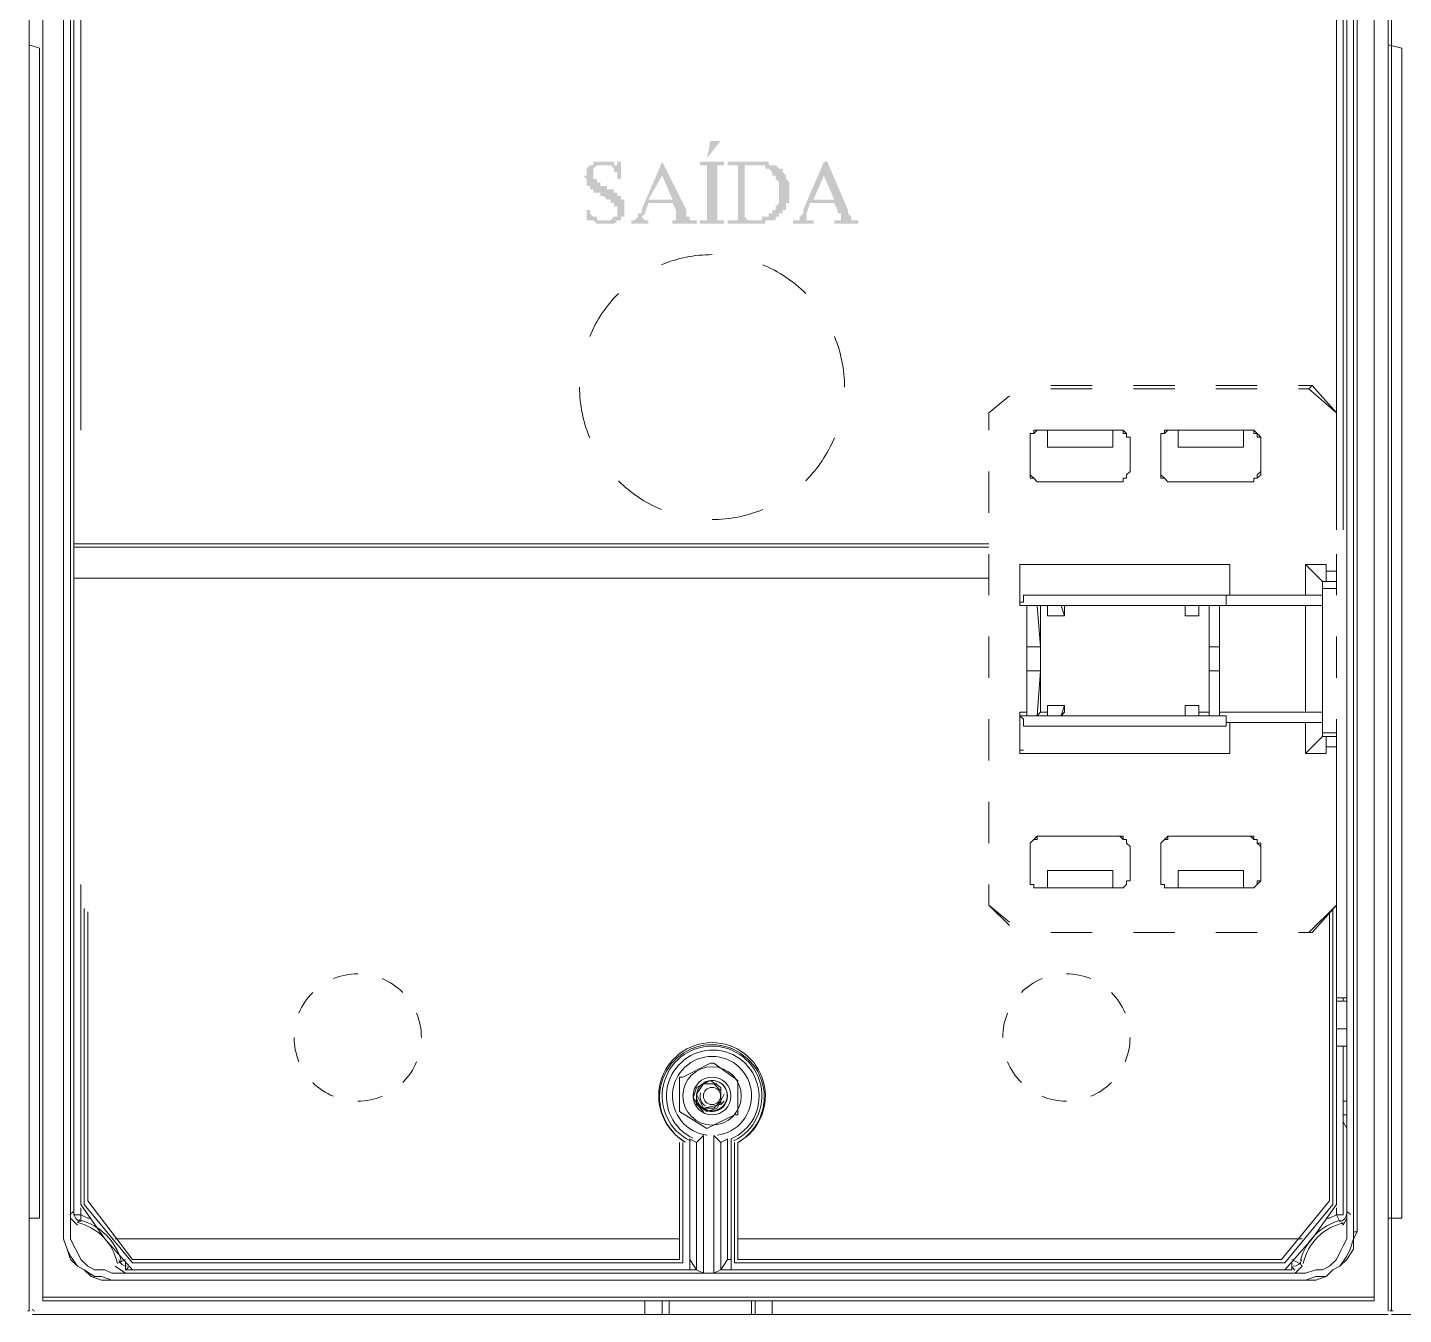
# Model space of a CAD drawing. Header units: millimetres. Extents: x -305 to 1353, y -289 to 1176.
# Drawn here: x 183.63 to 209.89, y 132.65 to 157.21 of the extents above; entities that cross this region are included whole.
import ezdxf

# ---------------------------------------------------------------- set-up
doc = ezdxf.new("R2010")
doc.units = ezdxf.units.MM
doc.header["$MEASUREMENT"] = 0
doc.layers.add('PDF3_0', color=7, linetype='Continuous')

msp = doc.modelspace()

# ---------------------------------------------------------------- hatches: boundary and pattern name
at = {"layer": 'PDF3_0', "transparency": 33554559}
h = msp.add_hatch(color=256, dxfattribs=at)
h.paths.add_polyline_path([(196.923, 153.529), (196.923, 153.463), (196.464, 153.463), (196.464, 153.529), (196.464, 153.529), (196.529, 153.529), (196.529, 153.529), (196.529, 153.529), (196.529, 153.529), (196.529, 153.529), (196.595, 153.529), (196.595, 153.529), (196.595, 153.594), (196.595, 153.594), (196.595, 153.594), (196.595, 153.594), (196.595, 153.594), (196.595, 153.66), (196.595, 153.66), (196.595, 153.66), (196.595, 154.448), (196.595, 154.448), (196.595, 154.514), (196.595, 154.514), (196.595, 154.514), (196.595, 154.514), (196.595, 154.514), (196.595, 154.579), (196.595, 154.579), (196.595, 154.579), (196.529, 154.579), (196.529, 154.579), (196.529, 154.579), (196.529, 154.579), (196.464, 154.579), (196.464, 154.579), (196.464, 154.579), (196.464, 154.645), (196.923, 154.645), (196.923, 154.579), (196.923, 154.579), (196.858, 154.579), (196.858, 154.579), (196.858, 154.579), (196.792, 154.579), (196.792, 154.579), (196.792, 154.579), (196.792, 154.579), (196.792, 154.579), (196.792, 154.579), (196.792, 154.514), (196.792, 154.514), (196.792, 154.514), (196.792, 154.448), (196.792, 154.448), (196.792, 154.448), (196.792, 153.66), (196.792, 153.66), (196.792, 153.66), (196.792, 153.594), (196.792, 153.594), (196.792, 153.594), (196.792, 153.594), (196.792, 153.594), (196.792, 153.529), (196.792, 153.529), (196.792, 153.529), (196.792, 153.529), (196.858, 153.529), (196.858, 153.529), (196.858, 153.529), (196.858, 153.529), (196.923, 153.529)], flags=0)
h.paths.add_polyline_path([(196.858, 155.039), (196.595, 154.711), (196.595, 154.711), (196.661, 155.039)], flags=0)
msp.add_hatch(color=256, dxfattribs=at).paths.add_polyline_path([(194.953, 154.645), (194.953, 154.251), (194.953, 154.251), (194.953, 154.317), (194.888, 154.317), (194.888, 154.317), (194.888, 154.317), (194.888, 154.382), (194.888, 154.382), (194.888, 154.382), (194.888, 154.382), (194.888, 154.448), (194.888, 154.448), (194.888, 154.448), (194.888, 154.448), (194.888, 154.448), (194.822, 154.448), (194.822, 154.514), (194.822, 154.514), (194.822, 154.514), (194.822, 154.514), (194.822, 154.514), (194.756, 154.579), (194.756, 154.579), (194.756, 154.579), (194.756, 154.579), (194.756, 154.579), (194.691, 154.579), (194.691, 154.579), (194.691, 154.579), (194.691, 154.579), (194.625, 154.579), (194.625, 154.579), (194.625, 154.579), (194.625, 154.579), (194.559, 154.579), (194.559, 154.579), (194.559, 154.579), (194.559, 154.579), (194.494, 154.579), (194.494, 154.579), (194.494, 154.579), (194.494, 154.579), (194.494, 154.579), (194.428, 154.514), (194.428, 154.514), (194.428, 154.514), (194.428, 154.514), (194.428, 154.514), (194.428, 154.448), (194.428, 154.448), (194.428, 154.448), (194.428, 154.448), (194.428, 154.448), (194.428, 154.382), (194.428, 154.382), (194.428, 154.382), (194.428, 154.382), (194.428, 154.317), (194.428, 154.317), (194.428, 154.317), (194.428, 154.317), (194.428, 154.317), (194.428, 154.317), (194.494, 154.317), (194.494, 154.317), (194.494, 154.251), (194.494, 154.251), (194.494, 154.251), (194.559, 154.251), (194.559, 154.251), (194.559, 154.251), (194.559, 154.185), (194.625, 154.185), (194.625, 154.185), (194.625, 154.185), (194.625, 154.185), (194.691, 154.185), (194.691, 154.185), (194.691, 154.12), (194.756, 154.12), (194.756, 154.12), (194.756, 154.12), (194.756, 154.12), (194.822, 154.12), (194.822, 154.054), (194.822, 154.054), (194.822, 154.054), (194.888, 154.054), (194.888, 154.054), (194.888, 154.054), (194.888, 154.054), (194.888, 154.054), (194.888, 153.988), (194.953, 153.988), (194.953, 153.988), (194.953, 153.988), (194.953, 153.988), (194.953, 153.988), (194.953, 153.923), (195.019, 153.923), (195.019, 153.923), (195.019, 153.923), (195.019, 153.923), (195.019, 153.857), (195.019, 153.857), (195.019, 153.857), (195.019, 153.857), (195.019, 153.791), (195.019, 153.791), (195.019, 153.791), (195.019, 153.791), (195.019, 153.726), (195.019, 153.726), (195.019, 153.726), (195.019, 153.66), (195.019, 153.66), (195.019, 153.66), (195.019, 153.66), (195.019, 153.66), (195.019, 153.594), (194.953, 153.594), (194.953, 153.594), (194.953, 153.594), (194.953, 153.594), (194.953, 153.529), (194.888, 153.529), (194.888, 153.529), (194.888, 153.529), (194.888, 153.529), (194.888, 153.529), (194.822, 153.463), (194.822, 153.463), (194.822, 153.463), (194.822, 153.463), (194.756, 153.463), (194.756, 153.463), (194.756, 153.463), (194.756, 153.463), (194.691, 153.463), (194.691, 153.463), (194.691, 153.463), (194.691, 153.463), (194.625, 153.463), (194.625, 153.463), (194.625, 153.463), (194.625, 153.463), (194.559, 153.463), (194.559, 153.463), (194.559, 153.463), (194.559, 153.463), (194.559, 153.463), (194.494, 153.463), (194.494, 153.463), (194.494, 153.463), (194.494, 153.463), (194.428, 153.529), (194.428, 153.529), (194.428, 153.529), (194.362, 153.529), (194.362, 153.529), (194.362, 153.529), (194.362, 153.529), (194.362, 153.529), (194.297, 153.529), (194.297, 153.529), (194.297, 153.529), (194.297, 153.463), (194.297, 153.463), (194.297, 153.463), (194.297, 153.463), (194.297, 153.857), (194.297, 153.857), (194.297, 153.857), (194.297, 153.791), (194.297, 153.791), (194.297, 153.791), (194.297, 153.726), (194.362, 153.726), (194.362, 153.726), (194.362, 153.726), (194.362, 153.66), (194.362, 153.66), (194.362, 153.66), (194.362, 153.66), (194.362, 153.66), (194.362, 153.66), (194.428, 153.594), (194.428, 153.594), (194.428, 153.594), (194.428, 153.594), (194.428, 153.594), (194.494, 153.594), (194.494, 153.594), (194.494, 153.594), (194.494, 153.529), (194.494, 153.529), (194.559, 153.529), (194.559, 153.529), (194.559, 153.529), (194.559, 153.529), (194.625, 153.529), (194.625, 153.529), (194.625, 153.529), (194.625, 153.529), (194.625, 153.529), (194.691, 153.529), (194.691, 153.529), (194.691, 153.529), (194.756, 153.529), (194.756, 153.529), (194.756, 153.529), (194.756, 153.529), (194.756, 153.529), (194.822, 153.594), (194.822, 153.594), (194.822, 153.594), (194.822, 153.594), (194.822, 153.594), (194.888, 153.594), (194.888, 153.66), (194.888, 153.66), (194.888, 153.66), (194.888, 153.66), (194.888, 153.726), (194.888, 153.726), (194.888, 153.726), (194.888, 153.726), (194.888, 153.791), (194.888, 153.791), (194.888, 153.791), (194.888, 153.791), (194.822, 153.791), (194.822, 153.857), (194.822, 153.857), (194.822, 153.857), (194.822, 153.857), (194.822, 153.857), (194.756, 153.857), (194.756, 153.857), (194.756, 153.857), (194.756, 153.923), (194.756, 153.923), (194.756, 153.923), (194.756, 153.923), (194.691, 153.923), (194.691, 153.923), (194.691, 153.923), (194.625, 153.988), (194.625, 153.988), (194.625, 153.988), (194.625, 153.988), (194.559, 153.988), (194.559, 153.988), (194.559, 154.054), (194.494, 154.054), (194.494, 154.054), (194.494, 154.054), (194.494, 154.054), (194.494, 154.054), (194.428, 154.054), (194.428, 154.12), (194.428, 154.12), (194.428, 154.12), (194.428, 154.12), (194.362, 154.12), (194.362, 154.12), (194.362, 154.12), (194.362, 154.12), (194.362, 154.185), (194.362, 154.185), (194.297, 154.185), (194.297, 154.185), (194.297, 154.185), (194.297, 154.251), (194.297, 154.251), (194.297, 154.251), (194.297, 154.251), (194.297, 154.251), (194.297, 154.317), (194.297, 154.317), (194.297, 154.317), (194.297, 154.317), (194.231, 154.382), (194.297, 154.382), (194.297, 154.382), (194.297, 154.382), (194.297, 154.448), (194.297, 154.448), (194.297, 154.448), (194.297, 154.448), (194.297, 154.514), (194.297, 154.514), (194.297, 154.514), (194.297, 154.514), (194.362, 154.579), (194.362, 154.579), (194.362, 154.579), (194.362, 154.579), (194.362, 154.579), (194.362, 154.579), (194.428, 154.579), (194.428, 154.645), (194.428, 154.645), (194.428, 154.645), (194.428, 154.645), (194.494, 154.645), (194.494, 154.645), (194.494, 154.645), (194.494, 154.645), (194.559, 154.645), (194.559, 154.645), (194.559, 154.645), (194.625, 154.645), (194.625, 154.645), (194.625, 154.645), (194.625, 154.645), (194.625, 154.645), (194.691, 154.645), (194.691, 154.645), (194.691, 154.645), (194.691, 154.645), (194.756, 154.645), (194.756, 154.645), (194.756, 154.645), (194.756, 154.645), (194.822, 154.645), (194.822, 154.645), (194.822, 154.579), (194.822, 154.579), (194.888, 154.579), (194.888, 154.579), (194.888, 154.579), (194.888, 154.579), (194.888, 154.645), (194.888, 154.645), (194.888, 154.645), (194.953, 154.645), (194.953, 154.645)])
h = msp.add_hatch(color=256, dxfattribs=at)
h.paths.add_polyline_path([(195.938, 153.857), (195.479, 153.857), (195.413, 153.66), (195.413, 153.66), (195.413, 153.66), (195.413, 153.66), (195.347, 153.594), (195.347, 153.594), (195.347, 153.594), (195.347, 153.594), (195.347, 153.594), (195.413, 153.529), (195.413, 153.529), (195.413, 153.529), (195.413, 153.529), (195.413, 153.529), (195.413, 153.529), (195.479, 153.529), (195.479, 153.529), (195.479, 153.529), (195.479, 153.529), (195.479, 153.463), (195.15, 153.463), (195.15, 153.529), (195.15, 153.529), (195.216, 153.529), (195.216, 153.529), (195.216, 153.529), (195.216, 153.529), (195.216, 153.529), (195.216, 153.529), (195.282, 153.594), (195.282, 153.594), (195.282, 153.594), (195.282, 153.594), (195.282, 153.594), (195.282, 153.66), (195.282, 153.66), (195.282, 153.66), (195.347, 153.66), (195.347, 153.726), (195.347, 153.726), (195.741, 154.645), (195.741, 154.645), (196.201, 153.726), (196.201, 153.66), (196.201, 153.66), (196.201, 153.66), (196.201, 153.594), (196.201, 153.594), (196.201, 153.594), (196.267, 153.594), (196.267, 153.594), (196.267, 153.529), (196.267, 153.529), (196.267, 153.529), (196.267, 153.529), (196.267, 153.529), (196.332, 153.529), (196.332, 153.529), (196.332, 153.529), (196.332, 153.529), (196.398, 153.529), (196.398, 153.463), (195.938, 153.463), (195.938, 153.529), (195.938, 153.529), (195.938, 153.529), (196.004, 153.529), (196.004, 153.529), (196.004, 153.529), (196.004, 153.529), (196.004, 153.529), (196.004, 153.594), (196.004, 153.594), (196.004, 153.594), (196.004, 153.594), (196.004, 153.594), (196.004, 153.594), (196.004, 153.66), (196.004, 153.66), (196.004, 153.66), (196.004, 153.726), (196.004, 153.726)], flags=0)
h.paths.add_polyline_path([(195.938, 153.923), (195.741, 154.382), (195.479, 153.923)], flags=0)
h = msp.add_hatch(color=256, dxfattribs=at)
h.paths.add_polyline_path([(196.989, 153.463), (196.989, 153.529), (197.055, 153.529), (197.055, 153.529), (197.12, 153.529), (197.12, 153.529), (197.12, 153.529), (197.12, 153.529), (197.12, 153.529), (197.186, 153.529), (197.186, 153.529), (197.186, 153.594), (197.186, 153.594), (197.186, 153.594), (197.186, 153.594), (197.186, 153.66), (197.186, 153.66), (197.186, 153.66), (197.186, 153.66), (197.186, 154.448), (197.186, 154.448), (197.186, 154.514), (197.186, 154.514), (197.186, 154.514), (197.186, 154.514), (197.186, 154.579), (197.186, 154.579), (197.12, 154.579), (197.12, 154.579), (197.12, 154.579), (197.12, 154.579), (197.12, 154.579), (197.12, 154.579), (197.055, 154.579), (197.055, 154.579), (197.055, 154.579), (196.989, 154.579), (196.989, 154.645), (197.449, 154.645), (197.514, 154.645), (197.514, 154.645), (197.514, 154.645), (197.58, 154.645), (197.58, 154.645), (197.58, 154.645), (197.646, 154.645), (197.646, 154.645), (197.646, 154.645), (197.711, 154.645), (197.711, 154.645), (197.711, 154.645), (197.711, 154.645), (197.777, 154.645), (197.777, 154.645), (197.777, 154.579), (197.777, 154.579), (197.777, 154.579), (197.843, 154.579), (197.843, 154.579), (197.843, 154.579), (197.843, 154.579), (197.843, 154.579), (197.843, 154.579), (197.908, 154.579), (197.908, 154.579), (197.908, 154.579), (197.908, 154.579), (197.974, 154.514), (197.974, 154.514), (197.974, 154.514), (197.974, 154.514), (197.974, 154.514), (198.04, 154.514), (198.04, 154.448), (198.04, 154.448), (198.04, 154.448), (198.04, 154.448), (198.04, 154.448), (198.105, 154.382), (198.105, 154.382), (198.105, 154.382), (198.105, 154.382), (198.105, 154.382), (198.105, 154.317), (198.105, 154.317), (198.105, 154.317), (198.105, 154.317), (198.171, 154.251), (198.171, 154.251), (198.171, 154.251), (198.171, 154.251), (198.171, 154.185), (198.171, 154.185), (198.171, 154.185), (198.171, 154.185), (198.171, 154.12), (198.171, 154.12), (198.171, 154.12), (198.171, 154.12), (198.171, 154.054), (198.171, 154.054), (198.171, 154.054), (198.171, 154.054), (198.171, 153.988), (198.171, 153.988), (198.171, 153.988), (198.171, 153.988), (198.171, 153.923), (198.171, 153.923), (198.171, 153.923), (198.171, 153.857), (198.171, 153.857), (198.171, 153.857), (198.105, 153.857), (198.105, 153.857), (198.105, 153.791), (198.105, 153.791), (198.105, 153.791), (198.105, 153.791), (198.105, 153.726), (198.105, 153.726), (198.105, 153.726), (198.04, 153.726), (198.04, 153.726), (198.04, 153.66), (198.04, 153.66), (198.04, 153.66), (198.04, 153.66), (197.974, 153.66), (197.974, 153.66), (197.974, 153.594), (197.974, 153.594), (197.974, 153.594), (197.974, 153.594), (197.908, 153.594), (197.908, 153.594), (197.908, 153.594), (197.908, 153.529), (197.908, 153.529), (197.843, 153.529), (197.843, 153.529), (197.843, 153.529), (197.843, 153.529), (197.777, 153.529), (197.777, 153.529), (197.777, 153.529), (197.777, 153.529), (197.711, 153.529), (197.711, 153.529), (197.711, 153.463), (197.711, 153.463), (197.646, 153.463), (197.646, 153.463), (197.646, 153.463), (197.58, 153.463), (197.58, 153.463), (197.58, 153.463), (197.58, 153.463), (197.514, 153.463), (197.514, 153.463)], flags=0)
h.paths.add_polyline_path([(197.317, 153.594), (197.383, 153.529), (197.383, 153.529), (197.383, 153.529), (197.383, 153.529), (197.449, 153.529), (197.449, 153.529), (197.449, 153.529), (197.514, 153.529), (197.514, 153.529), (197.514, 153.529), (197.514, 153.529), (197.514, 153.529), (197.58, 153.529), (197.58, 153.529), (197.58, 153.529), (197.58, 153.529), (197.646, 153.529), (197.646, 153.529), (197.646, 153.529), (197.646, 153.594), (197.711, 153.594), (197.711, 153.594), (197.711, 153.594), (197.711, 153.594), (197.777, 153.594), (197.777, 153.594), (197.777, 153.594), (197.777, 153.66), (197.777, 153.66), (197.843, 153.66), (197.843, 153.66), (197.843, 153.66), (197.843, 153.66), (197.843, 153.66), (197.843, 153.726), (197.908, 153.726), (197.908, 153.726), (197.908, 153.726), (197.908, 153.726), (197.908, 153.791), (197.908, 153.791), (197.908, 153.791), (197.908, 153.791), (197.974, 153.857), (197.974, 153.857), (197.974, 153.857), (197.974, 153.857), (197.974, 153.923), (197.974, 153.923), (197.974, 153.923), (197.974, 153.923), (197.974, 153.988), (197.974, 153.988), (197.974, 153.988), (197.974, 154.054), (197.974, 154.054), (197.974, 154.054), (197.974, 154.054), (197.974, 154.12), (197.974, 154.12), (197.974, 154.12), (197.974, 154.185), (197.974, 154.185), (197.974, 154.185), (197.974, 154.185), (197.974, 154.251), (197.974, 154.251), (197.974, 154.251), (197.974, 154.251), (197.908, 154.317), (197.908, 154.317), (197.908, 154.317), (197.908, 154.317), (197.908, 154.317), (197.908, 154.382), (197.908, 154.382), (197.908, 154.382), (197.908, 154.382), (197.843, 154.382), (197.843, 154.448), (197.843, 154.448), (197.843, 154.448), (197.843, 154.448), (197.843, 154.448), (197.777, 154.514), (197.777, 154.514), (197.777, 154.514), (197.777, 154.514), (197.711, 154.514), (197.711, 154.514), (197.711, 154.514), (197.711, 154.514), (197.711, 154.579), (197.646, 154.579), (197.646, 154.579), (197.646, 154.579), (197.646, 154.579), (197.58, 154.579), (197.58, 154.579), (197.58, 154.579), (197.514, 154.579), (197.514, 154.579), (197.514, 154.579), (197.514, 154.579), (197.449, 154.579), (197.449, 154.579), (197.449, 154.579), (197.449, 154.579), (197.383, 154.579), (197.383, 154.579), (197.383, 154.579), (197.383, 154.579), (197.317, 154.579), (197.317, 154.579)], flags=0)
h = msp.add_hatch(color=256, dxfattribs=at)
h.paths.add_polyline_path([(199.025, 153.857), (198.565, 153.857), (198.499, 153.66), (198.499, 153.66), (198.499, 153.66), (198.499, 153.66), (198.499, 153.594), (198.499, 153.594), (198.499, 153.594), (198.499, 153.594), (198.499, 153.594), (198.499, 153.529), (198.499, 153.529), (198.499, 153.529), (198.499, 153.529), (198.565, 153.529), (198.565, 153.529), (198.565, 153.529), (198.565, 153.529), (198.631, 153.529), (198.631, 153.529), (198.631, 153.463), (198.237, 153.463), (198.237, 153.529), (198.302, 153.529), (198.302, 153.529), (198.302, 153.529), (198.302, 153.529), (198.368, 153.529), (198.368, 153.529), (198.368, 153.529), (198.368, 153.594), (198.368, 153.594), (198.368, 153.594), (198.368, 153.594), (198.368, 153.594), (198.434, 153.66), (198.434, 153.66), (198.434, 153.66), (198.434, 153.66), (198.434, 153.726), (198.434, 153.726), (198.828, 154.645), (198.893, 154.645), (199.287, 153.726), (199.287, 153.66), (199.287, 153.66), (199.287, 153.66), (199.353, 153.594), (199.353, 153.594), (199.353, 153.594), (199.353, 153.594), (199.353, 153.594), (199.353, 153.529), (199.353, 153.529), (199.353, 153.529), (199.418, 153.529), (199.418, 153.529), (199.418, 153.529), (199.418, 153.529), (199.418, 153.529), (199.484, 153.529), (199.484, 153.529), (199.484, 153.463), (199.025, 153.463), (199.025, 153.529), (199.025, 153.529), (199.09, 153.529), (199.09, 153.529), (199.09, 153.529), (199.09, 153.529), (199.156, 153.529), (199.156, 153.529), (199.156, 153.594), (199.156, 153.594), (199.156, 153.594), (199.156, 153.594), (199.156, 153.594), (199.156, 153.594), (199.156, 153.66), (199.156, 153.66), (199.09, 153.66), (199.09, 153.726), (199.09, 153.726)], flags=0)
h.paths.add_polyline_path([(199.025, 153.923), (198.828, 154.382), (198.631, 153.923)], flags=0)

# ---------------------------------------------------------------- linework, layer by layer
at = {"layer": 'PDF3_0', "lineweight": 5}
for points in [[(183.659, 132.713), (183.659, 184.588)], [(201.979, 149.851), (201.979, 149.523)], [(208.612, 149.523), (208.612, 149.851)], [(204.343, 149.523), (204.409, 149.523), (204.475, 149.523), (204.54, 149.523), (204.54, 149.457), (204.606, 149.457), (204.606, 149.392), (204.672, 149.392), (204.672, 149.326), (204.672, 148.735), (204.606, 148.67), (204.606, 148.604), (204.54, 148.604), (204.54, 148.538), (204.475, 148.538), (202.964, 148.538), (204.475, 148.538), (204.54, 148.538), (204.54, 148.604), (204.606, 148.604), (204.606, 148.67), (204.672, 148.735), (204.672, 149.326), (204.672, 149.392), (204.606, 149.392), (204.606, 149.457), (204.54, 149.523), (204.475, 149.523), (202.964, 149.523), (202.899, 149.523), (202.833, 149.523), (202.833, 149.457), (202.767, 149.457), (202.767, 149.392), (202.767, 149.326), (202.767, 149.392), (202.767, 149.457), (202.833, 149.457), (202.899, 149.523), (202.964, 149.523), (203.03, 149.523), (203.096, 149.523), (203.096, 149.195), (204.343, 149.195)], [(205.263, 149.326), (205.263, 149.392), (205.263, 149.457), (205.328, 149.457), (205.394, 149.523), (205.46, 149.523), (205.394, 149.523), (205.328, 149.523), (205.328, 149.457), (205.263, 149.457), (205.263, 149.392)], [(206.839, 149.523), (206.839, 149.195), (205.591, 149.195), (205.591, 149.523), (205.525, 149.523), (205.46, 149.523), (206.97, 149.523), (206.904, 149.523)], [(206.97, 149.523), (207.036, 149.523), (207.101, 149.457), (207.167, 149.392), (207.167, 149.326), (207.167, 149.392), (207.101, 149.392), (207.101, 149.457), (207.036, 149.457), (207.036, 149.523)], [(201.979, 148.735), (201.979, 147.947)], [(202.964, 148.538), (202.899, 148.538), (202.833, 148.604), (202.767, 148.67), (202.767, 148.735), (202.767, 148.67), (202.767, 148.604), (202.833, 148.604), (202.899, 148.538)], [(205.46, 148.538), (205.394, 148.538), (205.328, 148.604), (205.263, 148.67), (205.263, 148.735), (205.263, 148.67), (205.263, 148.604), (205.328, 148.604), (205.394, 148.538)], [(207.167, 148.735), (207.101, 148.67), (207.101, 148.604), (207.036, 148.604), (207.036, 148.538), (206.97, 148.538), (207.036, 148.538), (207.036, 148.604), (207.101, 148.604), (207.167, 148.67)], [(208.612, 147.947), (208.612, 148.735)], [(184.512, 147.356), (201.979, 147.356)], [(201.979, 147.159), (201.979, 146.371)], [(208.612, 146.831), (208.612, 147.159), (208.612, 146.371), (208.612, 146.503), (208.612, 146.634), (208.349, 146.634), (208.415, 146.634), (208.612, 146.634), (208.612, 146.7), (208.612, 146.765)], [(203.358, 146.174), (203.096, 146.174), (202.899, 146.174), (202.702, 146.174), (202.57, 146.174), (202.57, 146.24), (202.636, 146.24), (202.636, 146.306), (202.636, 146.371), (206.51, 146.371), (206.51, 146.306), (206.51, 146.24), (206.51, 146.174), (206.379, 146.174), (206.182, 146.174), (205.985, 146.174), (205.722, 146.174)], [(201.979, 145.583), (201.979, 144.795)], [(208.612, 144.795), (208.612, 145.583)], [(205.985, 144.27), (205.985, 144.073), (205.985, 144.139)], [(201.979, 144.007), (201.979, 143.219)], [(202.636, 143.876), (202.636, 143.942), (202.636, 144.007), (202.57, 144.073), (202.702, 144.073), (202.899, 144.073), (203.096, 144.073), (203.358, 144.073), (205.722, 144.073), (205.985, 144.073), (206.182, 144.073), (206.379, 144.073), (206.51, 144.073), (206.51, 144.007), (206.51, 143.942), (206.51, 143.876)], [(184.512, 142.76), (184.512, 136.718), (184.512, 136.653), (184.512, 136.587), (184.512, 136.521), (184.512, 136.456), (184.512, 136.324), (184.512, 136.193), (184.512, 136.062), (184.512, 135.799), (184.512, 135.602), (184.512, 135.339), (184.512, 135.274), (184.512, 135.208), (184.512, 135.142), (184.512, 135.077)], [(201.979, 142.431), (201.979, 141.643)], [(202.767, 141.578), (202.767, 141.643), (202.833, 141.709), (202.899, 141.775), (202.964, 141.775), (202.899, 141.775), (202.899, 141.709), (202.833, 141.709), (202.767, 141.643)], [(204.475, 141.775), (204.54, 141.709), (204.606, 141.709), (204.606, 141.643), (204.672, 141.578), (204.606, 141.643), (204.606, 141.709), (204.54, 141.709), (204.54, 141.775)], [(205.263, 141.578), (205.263, 141.643), (205.328, 141.709), (205.394, 141.775), (205.46, 141.775), (205.394, 141.775), (205.394, 141.709), (205.328, 141.709), (205.263, 141.643)], [(205.46, 140.79), (205.394, 140.79), (205.328, 140.79), (205.328, 140.855), (205.263, 140.855), (205.263, 140.921), (205.263, 140.987), (205.263, 141.578), (205.263, 140.987), (205.263, 140.921), (205.263, 140.855), (205.328, 140.855), (205.328, 140.79), (205.394, 140.79)], [(206.97, 141.775), (205.46, 141.775), (206.97, 141.775), (207.036, 141.775), (207.036, 141.709), (207.101, 141.709), (207.101, 141.643), (207.167, 141.643), (207.167, 141.578), (207.167, 140.987), (207.167, 141.578), (207.101, 141.643), (207.101, 141.709), (207.036, 141.709)], [(203.096, 140.79), (203.096, 141.118), (204.343, 141.118), (204.343, 140.79), (204.409, 140.79), (204.475, 140.79), (202.964, 140.79), (203.03, 140.79)], [(205.591, 140.79), (205.591, 141.118), (206.839, 141.118), (206.839, 140.79), (206.904, 140.79), (206.97, 140.79), (205.46, 140.79), (205.525, 140.79)], [(202.964, 140.79), (202.899, 140.79), (202.833, 140.79), (202.833, 140.855), (202.767, 140.855), (202.767, 140.921), (202.767, 140.987), (202.767, 140.921), (202.767, 140.855), (202.833, 140.855), (202.833, 140.79), (202.899, 140.79)], [(204.672, 140.987), (204.672, 140.921), (204.606, 140.921), (204.606, 140.855), (204.54, 140.79), (204.475, 140.79), (204.54, 140.79), (204.606, 140.855), (204.606, 140.921), (204.672, 140.921)], [(207.167, 140.987), (207.167, 140.921), (207.101, 140.921), (207.101, 140.855), (207.036, 140.79), (206.97, 140.79), (207.036, 140.79), (207.101, 140.855), (207.167, 140.921)], [(208.612, 140.461), (208.612, 140.855)], [(203.161, 139.936), (203.949, 139.936)], [(204.737, 139.936), (205.525, 139.936)], [(206.313, 139.936), (207.101, 139.936)], [(208.152, 139.936), (208.086, 139.936), (207.889, 139.936)], [(208.743, 138.623), (208.743, 138.688)], [(196.07, 136.521), (196.595, 136.193), (197.12, 136.456), (197.186, 136.456), (197.186, 137.047), (197.186, 137.112), (196.726, 137.441), (196.661, 137.441), (196.135, 137.178), (196.07, 137.178)], [(183.921, 132.976), (183.921, 132.91), (195.413, 132.91), (195.479, 132.91), (195.544, 132.91), (195.61, 132.91), (195.676, 132.91), (195.741, 132.91), (195.873, 132.91), (195.938, 132.91), (196.004, 132.91), (196.07, 132.91), (196.201, 132.91), (196.332, 132.91), (196.464, 132.91), (196.661, 132.91), (196.792, 132.91), (196.923, 132.91), (197.055, 132.91), (197.186, 132.91), (197.252, 132.91), (197.383, 132.91), (197.449, 132.91), (197.514, 132.91), (197.58, 132.91), (197.646, 132.91), (197.711, 132.91), (197.777, 132.91), (197.843, 132.91), (209.334, 132.91), (209.334, 132.976)], [(196.792, 132.91), (196.726, 132.91), (196.661, 132.91), (196.595, 132.91), (196.529, 132.91), (196.464, 132.91), (196.529, 132.91), (196.595, 132.91), (196.661, 132.91), (196.726, 132.91)]]:
    msp.add_lwpolyline(points, close=True, dxfattribs=at)
for points in [[(209.597, 184.588), (209.597, 132.713)], [(209.662, 184.588), (209.662, 132.713)], [(184.512, 183.144), (208.743, 183.144), (208.874, 183.144), (208.94, 183.078), (209.071, 183.078), (209.137, 183.012), (209.203, 182.947), (209.268, 182.815), (209.334, 182.75), (209.334, 182.618), (209.334, 182.553), (209.334, 132.91)], [(208.612, 147.619), (208.612, 182.947), (184.644, 182.947), (184.644, 183.078)], [(184.512, 182.947), (184.644, 182.947), (184.644, 149.523)], [(208.809, 180.189), (208.809, 183.012), (208.743, 182.947), (208.743, 147.619)], [(183.921, 182.684), (183.921, 132.976)], [(183.921, 182.553), (183.921, 132.91)], [(209.334, 182.684), (209.334, 132.976)], [(184.315, 180.32), (184.315, 134.223), (184.315, 134.092), (184.381, 133.895), (184.447, 133.763), (184.578, 133.566), (184.709, 133.501), (184.906, 133.37), (185.038, 133.37), (185.235, 133.304), (208.021, 133.304), (208.218, 133.37), (208.415, 133.37), (208.546, 133.501), (208.677, 133.566), (208.809, 133.763), (208.874, 133.895), (208.94, 134.092), (208.94, 134.223), (208.94, 180.32)], [(184.315, 180.32), (184.315, 134.223), (184.315, 134.092), (184.381, 133.895), (184.447, 133.698), (184.578, 133.566), (184.709, 133.501), (184.841, 133.37), (185.038, 133.304), (185.235, 133.304), (208.021, 133.304), (208.218, 133.304), (208.415, 133.37), (208.546, 133.501), (208.677, 133.566), (208.809, 133.698), (208.94, 133.895), (208.94, 134.092), (209.006, 134.223)], [(208.809, 180.189), (208.809, 134.289), (208.809, 134.092), (208.743, 133.96), (208.677, 133.829), (208.612, 133.698), (208.48, 133.566), (208.349, 133.501), (208.218, 133.501), (208.021, 133.435), (185.235, 133.435), (185.103, 133.501), (184.906, 133.501), (184.775, 133.566), (184.644, 133.698), (184.578, 133.829), (184.512, 133.96), (184.447, 134.092), (184.447, 134.289), (184.447, 180.189)], [(208.94, 180.32), (209.006, 180.32), (209.006, 134.223), (208.94, 134.223)], [(183.659, 156.878), (183.856, 156.812), (183.856, 134.486), (183.659, 134.486)], [(209.597, 156.878), (209.859, 156.812), (209.859, 134.486), (209.597, 134.486)], [(203.949, 150.377), (203.161, 150.377)], [(203.161, 150.311), (203.949, 150.311)], [(205.525, 150.377), (204.737, 150.377)], [(204.737, 150.311), (205.525, 150.311)], [(207.101, 150.377), (206.313, 150.377)], [(206.313, 150.311), (207.101, 150.311)], [(207.889, 150.377), (208.152, 150.377), (208.086, 150.311), (207.889, 150.311)], [(208.086, 150.311), (208.612, 149.851), (208.152, 150.377)], [(202.373, 150.18), (201.979, 149.851), (202.373, 150.18)], [(202.964, 149.523), (202.964, 149.523)], [(204.475, 149.523), (204.475, 149.523)], [(202.767, 149.326), (202.767, 148.735), (202.767, 149.326)], [(205.263, 149.326), (205.263, 148.735), (205.263, 149.326)], [(207.167, 148.735), (207.167, 149.326), (207.167, 148.735)], [(204.672, 148.735), (204.672, 148.735)], [(208.612, 148.735), (208.612, 147.947)], [(202.964, 148.538), (202.964, 148.538)], [(206.97, 148.538), (205.46, 148.538), (206.97, 148.538)], [(201.979, 147.291), (184.512, 147.291)], [(206.576, 146.371), (206.576, 146.503), (206.576, 146.962), (202.57, 146.962), (202.57, 146.503), (202.57, 146.174), (202.702, 146.174)], [(208.612, 146.831), (208.415, 146.831), (208.415, 146.765), (208.415, 146.7), (208.415, 146.634), (208.415, 146.7), (208.415, 146.765), (208.415, 146.831), (208.415, 146.897), (208.415, 146.962), (208.021, 146.962), (208.349, 146.634)], [(208.021, 146.962), (208.021, 146.371)], [(201.979, 146.7), (184.512, 146.7)], [(208.612, 143.745), (208.612, 144.007), (208.612, 143.219), (208.612, 143.482), (208.612, 143.548), (208.612, 143.613), (208.612, 143.679), (208.415, 143.679), (208.349, 143.679), (208.612, 143.679), (208.612, 143.745), (208.349, 143.745), (208.349, 143.679), (208.349, 143.942), (208.349, 144.073), (208.349, 144.139), (208.349, 146.174), (208.349, 146.371), (208.349, 146.634), (208.349, 146.503), (208.349, 143.745)], [(208.021, 144.139), (208.021, 146.174), (208.086, 146.174), (208.152, 146.174), (208.218, 146.174), (208.283, 146.174), (208.349, 146.174), (206.51, 146.174), (206.51, 146.371), (208.349, 146.371)], [(208.349, 146.503), (208.612, 146.503)], [(202.57, 146.174), (202.57, 146.174)], [(202.702, 144.139), (202.702, 146.174), (202.702, 145.386), (202.702, 145.321), (202.702, 145.255), (202.702, 145.189), (202.702, 145.124), (202.702, 145.058), (202.702, 144.992), (202.702, 144.927), (202.702, 144.073), (202.702, 144.139), (202.57, 144.139)], [(202.702, 145.386), (202.964, 145.386), (202.899, 146.174), (202.964, 146.174), (203.096, 146.174), (203.096, 145.977), (203.424, 145.977), (203.358, 146.174), (203.424, 146.174), (203.424, 145.977)], [(202.964, 146.174), (202.964, 144.139)], [(203.096, 146.174), (203.096, 145.977)], [(205.722, 145.977), (205.722, 146.174), (205.722, 145.977), (205.985, 145.977), (205.985, 146.174), (205.985, 145.977)], [(206.379, 144.139), (206.379, 146.174), (206.379, 145.386), (206.182, 145.386), (206.182, 146.174), (205.985, 146.174)], [(206.182, 146.174), (206.182, 144.139)], [(206.379, 146.174), (206.379, 146.174)], [(208.349, 146.174), (208.349, 146.174)], [(202.964, 144.927), (202.964, 144.992), (202.964, 145.058), (202.964, 145.124), (202.964, 145.189), (202.964, 145.255), (202.964, 145.321), (202.964, 145.386)], [(206.182, 145.386), (206.182, 145.321), (206.182, 145.255), (206.182, 145.189), (206.182, 145.124), (206.182, 145.058), (206.182, 144.992), (206.182, 144.927), (206.182, 144.073), (206.182, 144.139), (205.985, 144.139)], [(206.379, 144.927), (206.379, 144.992), (206.379, 145.058), (206.379, 145.124), (206.379, 145.189), (206.379, 145.255), (206.379, 145.321), (206.379, 145.386)], [(202.702, 144.927), (202.964, 144.927), (202.899, 144.073), (202.964, 144.139), (203.096, 144.139), (203.096, 144.073), (203.096, 144.27), (203.424, 144.27), (203.358, 144.073), (203.424, 144.139), (203.424, 144.27)], [(208.349, 144.139), (208.283, 144.139), (208.218, 144.139), (208.152, 144.139), (208.086, 144.139), (208.021, 144.139), (206.379, 144.139), (206.379, 144.073), (206.379, 144.927), (206.182, 144.927)], [(203.096, 144.27), (203.096, 144.139)], [(205.722, 144.27), (205.722, 144.139), (205.722, 144.073), (205.722, 144.27), (205.985, 144.27)], [(202.57, 144.073), (202.57, 144.139), (202.57, 143.81), (202.57, 143.351), (206.576, 143.351), (206.576, 143.81), (206.576, 143.942), (206.51, 143.942), (206.51, 144.073)], [(206.576, 143.942), (208.021, 143.942), (208.086, 143.942), (208.152, 143.942), (208.218, 143.942), (208.283, 143.942), (208.349, 143.942)], [(208.021, 143.942), (208.021, 143.351), (208.349, 143.679)], [(208.021, 143.351), (208.415, 143.351), (208.415, 143.416), (208.415, 143.482), (208.415, 143.548), (208.415, 143.613), (208.415, 143.679), (208.415, 143.613), (208.415, 143.548), (208.415, 143.482), (208.612, 143.482)], [(197.055, 133.501), (207.627, 133.501), (208.152, 134.092), (208.612, 134.748), (208.612, 143.548), (208.612, 141.643), (208.612, 142.431), (208.612, 141.643)], [(202.57, 143.416), (202.636, 143.416)], [(208.809, 142.76), (208.809, 135.077), (208.809, 135.142), (208.809, 135.208), (208.809, 135.274), (208.809, 135.339), (208.809, 135.602), (208.809, 135.799), (208.809, 136.062), (208.809, 136.193), (208.743, 136.324), (208.743, 136.456), (208.809, 136.456)], [(202.767, 141.578), (202.767, 140.987), (202.767, 141.578)], [(202.964, 141.775), (202.964, 141.775)], [(202.964, 141.775), (204.475, 141.775), (202.964, 141.775)], [(204.672, 141.578), (204.672, 140.987), (204.672, 141.578)], [(184.644, 140.855), (184.644, 134.748), (185.103, 134.092), (185.629, 133.501), (196.267, 133.501), (196.267, 134.092), (196.267, 135.996)], [(202.373, 140.133), (201.979, 140.461), (201.979, 140.855), (201.979, 140.461), (202.373, 140.067)], [(204.475, 140.79), (204.475, 140.79)], [(206.97, 140.79), (206.97, 140.79)], [(184.709, 140.396), (184.709, 134.748), (185.629, 133.632), (196.135, 133.632), (196.135, 135.93)], [(184.775, 140.33), (184.775, 134.814), (185.629, 133.698), (196.07, 133.698), (196.07, 135.93)], [(197.12, 135.93), (197.12, 133.632), (207.627, 133.632), (208.546, 134.748), (208.546, 140.396)], [(201.979, 140.461), (201.979, 140.461)], [(208.086, 139.936), (208.612, 140.461), (208.152, 139.936)], [(208.612, 138.688), (208.809, 138.688)], [(208.809, 138.623), (208.612, 138.623)], [(208.612, 138.097), (208.809, 138.097)], [(208.612, 137.769), (208.809, 137.769)], [(196.529, 136.521), (196.464, 136.587), (196.332, 136.784), (196.398, 136.981), (196.661, 137.112), (196.858, 136.981), (196.858, 136.653)], [(196.661, 137.112), (196.661, 137.112)], [(196.661, 137.112), (196.726, 137.112)], [(196.398, 136.85), (196.529, 136.587), (196.858, 136.653), (196.923, 136.718)], [(196.726, 137.047), (196.792, 137.047)], [(196.858, 136.981), (196.858, 136.981)], [(184.512, 136.718), (184.512, 136.718)], [(196.398, 136.653), (196.398, 136.653)], [(208.743, 136.718), (208.809, 136.718)], [(184.512, 136.456), (184.512, 136.456)], [(196.07, 136.521), (196.07, 136.521)], [(196.529, 133.435), (196.529, 136.062), (196.398, 135.93), (196.267, 135.996), (196.267, 133.698), (196.398, 133.501), (196.267, 133.501)], [(196.595, 136.193), (196.595, 136.193)], [(196.858, 135.93), (196.858, 133.501), (196.726, 133.435), (196.529, 133.435), (196.398, 133.501), (196.398, 135.93)], [(184.512, 135.339), (184.512, 135.339)], [(208.809, 135.339), (208.809, 135.339)], [(184.512, 135.077), (184.512, 135.077)], [(208.809, 135.077), (208.809, 135.077)], [(208.809, 135.077), (208.809, 135.077)], [(185.3, 133.566), (185.497, 133.435), (185.235, 133.435), (185.103, 133.501), (184.906, 133.501), (184.775, 133.566), (184.644, 133.698), (184.578, 133.829), (184.512, 133.96), (184.447, 134.092), (184.447, 134.289), (184.447, 134.486), (184.578, 134.354)], [(184.644, 134.683), (184.644, 134.551), (184.775, 134.486), (184.841, 134.486)], [(208.415, 134.486), (208.48, 134.486), (208.612, 134.551), (208.612, 134.683)], [(184.315, 134.223), (184.315, 134.223)], [(208.809, 134.289), (208.809, 134.289)], [(185.3, 134.092), (196.07, 134.092)], [(197.186, 134.092), (207.955, 134.092)], [(196.267, 133.698), (196.267, 133.698)], [(196.989, 133.698), (197.055, 133.698)], [(207.758, 133.698), (207.889, 133.632)], [(185.235, 133.435), (185.235, 133.435)], [(185.629, 133.501), (185.497, 133.501), (185.497, 133.632)], [(196.398, 133.501), (196.398, 133.501)], [(196.858, 133.501), (196.858, 133.501)], [(207.758, 133.632), (207.758, 133.501), (207.627, 133.501)], [(185.235, 133.304), (185.235, 133.304)], [(208.021, 133.304), (208.021, 133.304)], [(195.413, 132.91), (195.413, 132.647), (195.741, 132.647)], [(195.741, 132.91), (195.741, 132.647), (195.873, 132.647)], [(197.449, 132.91), (197.449, 132.647), (195.873, 132.647), (195.873, 132.91)], [(197.514, 132.91), (197.514, 132.647), (197.449, 132.647)], [(197.843, 132.91), (197.843, 132.647), (197.514, 132.647)], [(195.413, 132.647), (183.724, 132.647)], [(209.597, 132.647), (197.843, 132.647)], [(221.416, 132.647), (209.662, 132.647)]]:
    msp.add_lwpolyline(points, dxfattribs=at)
for points in [[(184.512, 134.584, 0.340424), (184.644, 134.42), (184.644, 134.551), (184.512, 134.551), (184.512, 143.613), (184.512, 182.947), (184.447, 183.012), (184.447, 180.189)], [(197.205, 135.937, 3.710366), (196.182, 135.937, -3.710366), (197.186, 135.93), (197.186, 133.698), (207.561, 133.698), (208.48, 134.814), (208.48, 140.33)], [(196.726, 133.435), (196.726, 136.062), (196.858, 135.93), (196.989, 135.996), (196.989, 133.698), (196.858, 133.501), (197.055, 133.501), (197.055, 134.092), (197.055, 135.996, 4.655697), (196.329, 136.009)], [(208.743, 136.456), (208.743, 136.521), (208.743, 136.587), (208.743, 136.653), (208.743, 136.718), (208.743, 137.769), (208.743, 134.551), (208.612, 134.551), (208.677, 134.42, 0.340724), (208.809, 134.584)], [(196.923, 136.85), (196.792, 136.587), (196.595, 136.521), (196.398, 136.653), (196.398, 136.85), (196.529, 137.047), (196.726, 137.047), (196.858, 136.915), (196.858, 136.718), (196.726, 136.587), (196.529, 136.587, 0.933831), (196.89, 137.037)], [(207.923, 133.624, 0.005939), (207.955, 133.566), (207.824, 133.435), (208.021, 133.435), (208.218, 133.501), (208.349, 133.501), (208.48, 133.566), (208.612, 133.698), (208.677, 133.829), (208.743, 133.96), (208.809, 134.092), (208.809, 134.289), (208.809, 134.486), (208.743, 134.354, 0.006462), (208.708, 134.403)], [(185.497, 133.698), (185.366, 133.632, 0.006949), (185.415, 133.667, 0.270227), (184.624, 134.45, 0.005939), (184.579, 134.401, -0.29254), (185.342, 133.621)], [(209.629, 132.713, 0.414), (209.662, 132.746, 0.414), (209.695, 132.713)]]:
    msp.add_lwpolyline(points, format="xyb", dxfattribs=at)
for radius in [0.558, 0.361, 0.296, 0.164, 0.164]:
    msp.add_circle((196.693, 136.817), radius, dxfattribs=at)
for centre, radius, start, end in [((196.693, 150.344), 2.528, 90.0002, 112.503), ((196.693, 150.344), 2.528, 45.0051, 67.5026), ((196.694, 150.344), 2.528, 134.9996, 157.4975), ((196.694, 150.344), 2.528, 0.0041, 22.5066), ((196.693, 150.344), 2.528, 180.0002, 202.503), ((196.693, 150.344), 2.528, 314.9996, 337.4975), ((196.694, 150.344), 2.528, 224.9996, 247.4975), ((196.693, 150.344), 2.528, 270.0002, 292.503), ((189.93, 137.932), 1.216, 90.0085, 112.4868), ((189.929, 137.933), 1.215, 45.0085, 67.4969), ((203.457, 137.933), 1.215, 112.4966, 134.998), ((203.457, 137.933), 1.215, 67.5047, 89.9937), ((189.929, 137.934), 1.214, 134.9922, 157.5132), ((203.457, 137.933), 1.215, 22.5072, 45.0095), ((189.93, 137.933), 1.215, 0.005, 22.5059), ((203.457, 137.933), 1.215, 157.4993, 180.0053), ((189.931, 137.933), 1.216, 180.0085, 202.4868), ((203.457, 137.933), 1.215, 337.4993, 0.0053), ((196.693, 136.817), 0.952, 295.6188, 244.3812), ((189.931, 137.933), 1.214, 314.9922, 337.5132), ((196.693, 136.817), 0.755, 277.2529, 262.7495), ((203.457, 137.933), 1.215, 202.4966, 224.998), ((196.693, 136.817), 0.296, 54.2914, 236.0373), ((189.929, 137.932), 1.214, 224.9922, 247.5132), ((196.693, 136.817), 0.23, 164.2083, 236.0748), ((196.693, 136.817), 0.296, 1.9255, 37.9247), ((203.457, 137.933), 1.215, 292.4966, 314.998), ((189.93, 137.934), 1.216, 270.0085, 292.4868), ((196.693, 136.817), 0.295, 255.3181, 324.8769), ((203.457, 137.933), 1.215, 247.4993, 270.0053), ((186.779, 131.645), 3.738, 127.5847, 128.8041), ((206.542, 131.645), 3.738, 51.1959, 52.4153), ((208.973, 133.402), 1.083, 104.7532, 165.2468), ((208.973, 133.402), 1.018, 102.3895, 167.6105), ((185.53, 133.731), 0.164, 194.7564, 270.0172), ((182.591, 135.833), 3.738, 321.1959, 322.4153), ((210.73, 135.833), 3.738, 217.5847, 218.8041), ((207.791, 133.731), 0.164, 270.0136, 345.2129), ((183.626, 132.746), 0.0328, 270.0209, 359.9791), ((183.757, 132.746), 0.0328, 180.0209, 269.9791)]:
    msp.add_arc(centre, radius, start, end, dxfattribs=at)

doc.saveas('drawing.dxf')
